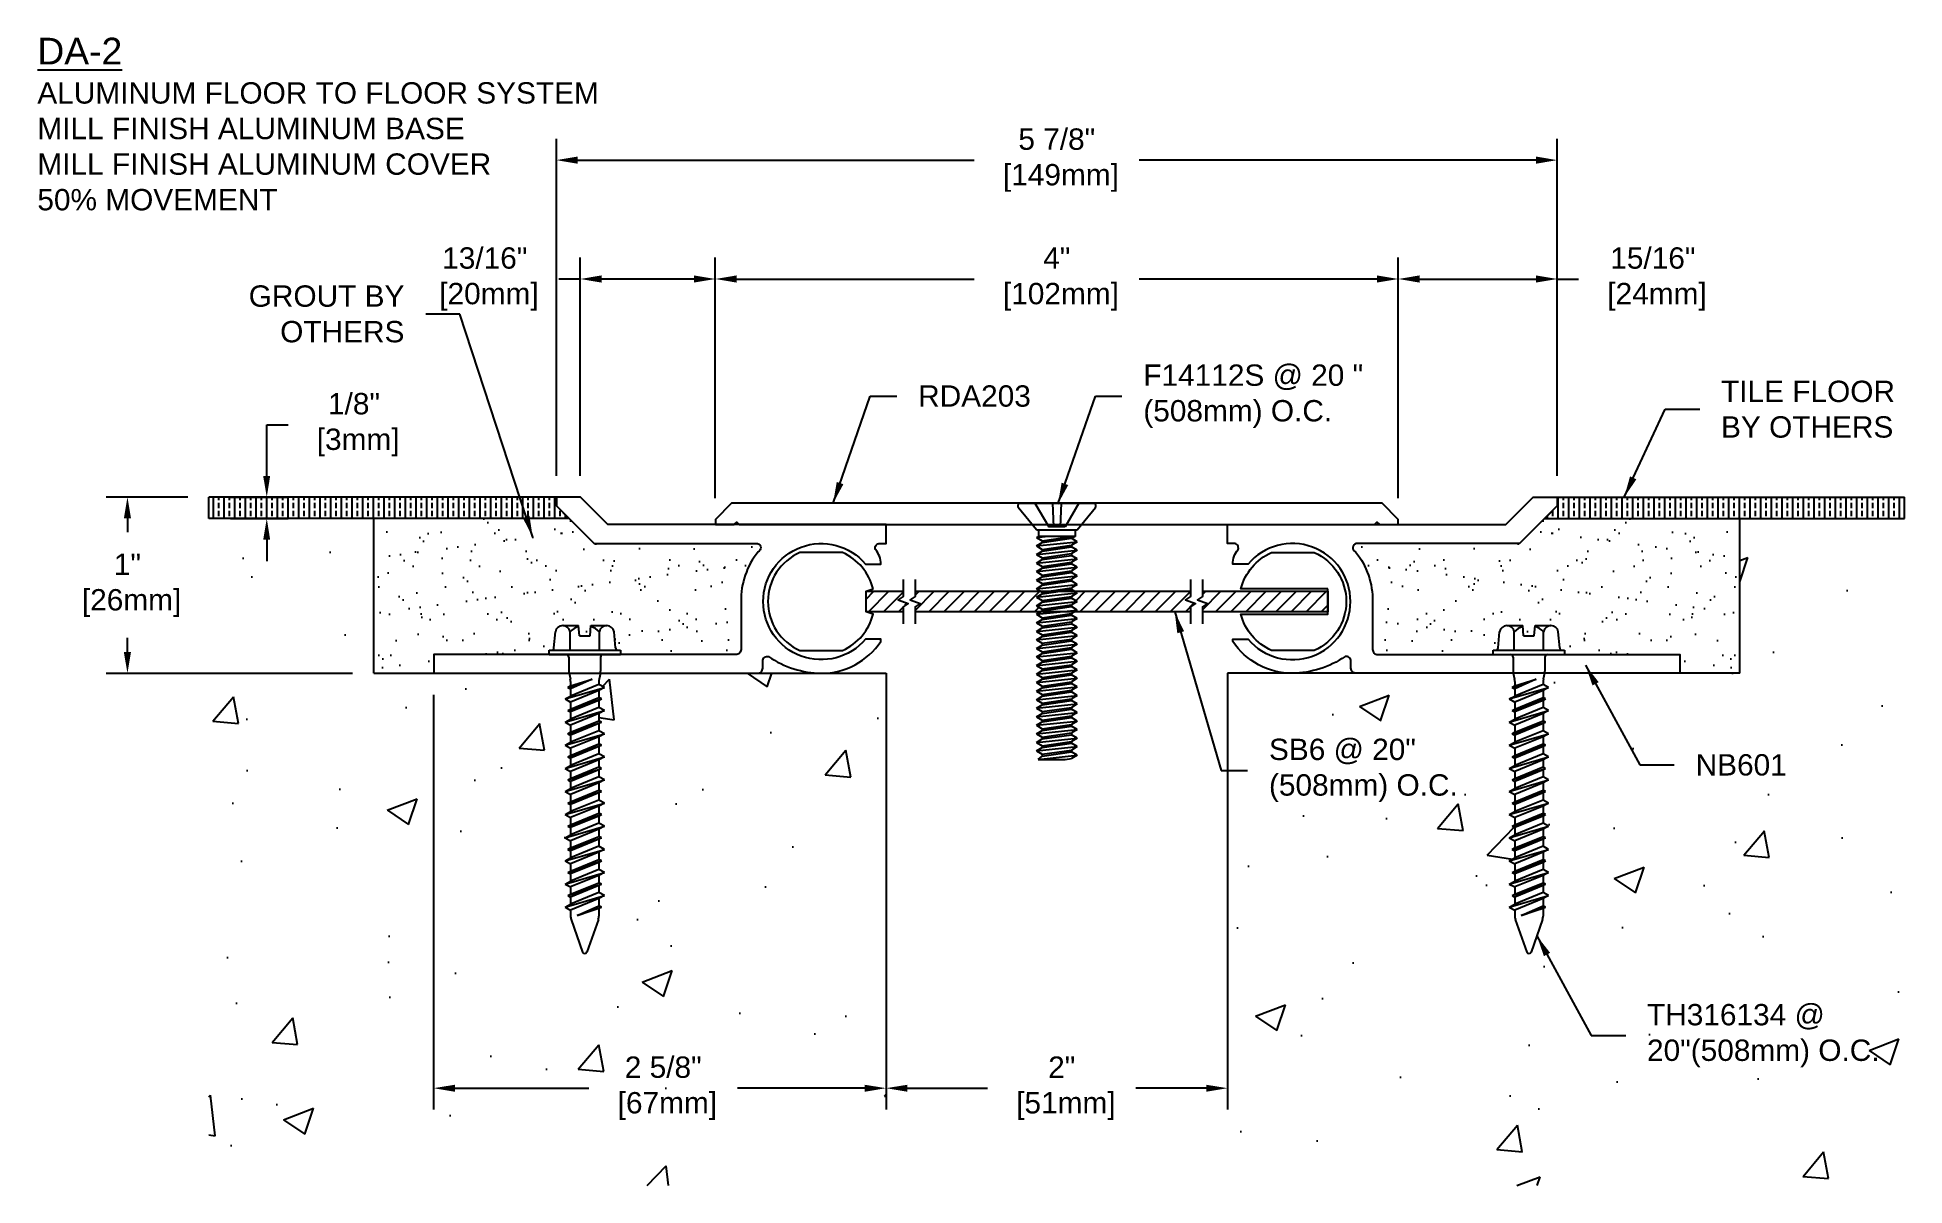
# Model space of a CAD drawing. Header units: inches. Extents: x 1.7 to 12.6, y 12.8 to 19.5.
import ezdxf

# ---------------------------------------------------------------- set-up
doc = ezdxf.new("R2010")
doc.units = ezdxf.units.IN
doc.header["$MEASUREMENT"] = 0
for name, color, linetype in [('ANCHORS', 4, 'Continuous'), ('CONDITIONS', 1, 'Continuous'), ('DIMENSIONS', 3, 'Continuous'), ('METALS', 7, 'Continuous'), ('TEXT', 2, 'Continuous')]:
    doc.layers.add(name, color=color, linetype=linetype)
doc.styles.add('ARIAL', font='arial.ttf')
doc.dimstyles.new('Arial', dxfattribs={"dimtxt": 0.125, "dimasz": 0.125, "dimexe": 0.125, "dimexo": 0.125, "dimgap": 0.125, "dimtad": 0, "dimtih": 1, "dimtoh": 1, "dimdec": 4, "dimzin": 3, "dimdsep": 46, "dimlunit": 4, "dimtxsty": 'ARIAL', "dimcen": 0.125, "dimadec": 0, "dimazin": 0, "dimtfac": 1, "dimtdec": 4, "dimtofl": 0, "dimtmove": 0, "dimatfit": 3, "dimfxl": 0, "dimfrac": 2, "dimtolj": 1, "dimtzin": 0, "dimarcsym": 0})

# ---------------------------------------------------------------- blocks, each defined once
blk = doc.blocks.new('*D10')
at = {"layer": 'Defpoints', "color": 0}
for p in [(9.627, 18.107), (5.627, 16.699), (9.627, 16.699)]:
    blk.add_point(p, dxfattribs=at)
at = {"layer": 'DIMENSIONS', "color": 0, "lineweight": -2}
for p, q in [((5.627, 16.824), (5.627, 18.232)), ((9.627, 16.824), (9.627, 18.232)), ((5.752, 18.107), (7.144, 18.107)), ((9.502, 18.107), (8.11, 18.107))]:
    blk.add_line(p, q, dxfattribs=at)
at = {"layer": 'DIMENSIONS', "color": 0}
for points in [[(5.752, 18.128), (5.752, 18.086), (5.627, 18.107)], [(9.502, 18.128), (9.502, 18.086), (9.627, 18.107)]]:
    blk.add_solid(points, dxfattribs=at)
at = {"layer": 'DIMENSIONS', "color": 0, "insert": (7.627, 18.107), "char_height": 0.125, "attachment_point": 5, "style": 'ARIAL'}
blk.add_mtext('\\A1;4"\\P [102mm]', dxfattribs=at)
blk = doc.blocks.new('F14112S')
for p, q in [((-0.214, 0), (0.214, 0)), ((-0.128, 0), (-0.047, -0.137)), ((-0.025, 0), (-0.02, -0.137)), ((0.025, 0), (0.02, -0.137)), ((0.128, 0), (0.048, -0.137)), ((-0.119, -0.155), (-0.226, -0.024)), ((0.119, -0.155), (0.226, -0.024)), ((-0.119, -0.155), (0.119, -0.155)), ((-0.119, -0.2), (-0.108, -0.195)), ((-0.119, -0.2), (-0.068, -0.195)), ((-0.119, -0.2), (-0.085, -0.22)), ((-0.108, -0.155), (-0.108, -0.195)), ((0.108, -0.195), (-0.108, -0.195)), ((-0.085, -0.22), (0.085, -0.195)), ((-0.085, -0.23), (0.085, -0.205)), ((0.048, -0.137), (-0.047, -0.137)), ((0.108, -0.195), (0.085, -0.205)), ((0.119, -0.225), (0.085, -0.205)), ((0.108, -0.155), (0.108, -0.195)), ((-0.119, -0.25), (0.119, -0.225)), ((-0.119, -0.25), (-0.085, -0.23)), ((-0.119, -0.25), (-0.085, -0.27)), ((-0.119, -0.3), (0.119, -0.275)), ((-0.119, -0.3), (-0.085, -0.28)), ((-0.119, -0.3), (-0.085, -0.32)), ((-0.119, -0.35), (0.119, -0.325)), ((-0.085, -0.22), (-0.085, -0.23)), ((-0.085, -0.27), (0.085, -0.245)), ((-0.085, -0.28), (0.085, -0.255)), ((-0.085, -0.27), (-0.085, -0.28)), ((-0.085, -0.32), (0.085, -0.295)), ((-0.085, -0.33), (0.085, -0.305)), ((-0.085, -0.32), (-0.085, -0.33)), ((0.119, -0.225), (0.085, -0.245)), ((0.085, -0.245), (0.085, -0.255)), ((0.119, -0.275), (0.085, -0.255)), ((0.119, -0.275), (0.085, -0.295)), ((0.085, -0.295), (0.085, -0.305)), ((0.119, -0.325), (0.085, -0.305)), ((0.119, -0.325), (0.085, -0.345)), ((-0.119, -0.35), (-0.085, -0.33)), ((-0.119, -0.35), (-0.085, -0.37)), ((-0.119, -0.4), (0.119, -0.375)), ((-0.119, -0.4), (-0.085, -0.38)), ((-0.119, -0.4), (-0.085, -0.42)), ((-0.119, -0.45), (0.119, -0.425)), ((-0.119, -0.45), (-0.085, -0.43)), ((-0.085, -0.37), (0.085, -0.345)), ((-0.085, -0.38), (0.085, -0.355)), ((-0.085, -0.37), (-0.085, -0.38)), ((-0.085, -0.42), (0.085, -0.395)), ((-0.085, -0.43), (0.085, -0.405)), ((-0.085, -0.42), (-0.085, -0.43)), ((0.085, -0.345), (0.085, -0.355)), ((0.119, -0.375), (0.085, -0.355)), ((0.119, -0.375), (0.085, -0.395)), ((0.085, -0.395), (0.085, -0.405)), ((0.119, -0.425), (0.085, -0.405)), ((0.119, -0.425), (0.085, -0.445)), ((-0.119, -0.45), (-0.085, -0.47)), ((-0.119, -0.5), (0.119, -0.475)), ((-0.119, -0.5), (-0.085, -0.48)), ((-0.119, -0.5), (-0.085, -0.52)), ((-0.119, -0.55), (0.119, -0.525)), ((-0.119, -0.55), (-0.085, -0.53)), ((-0.085, -0.47), (0.085, -0.445)), ((-0.085, -0.48), (0.085, -0.455)), ((-0.085, -0.47), (-0.085, -0.48)), ((-0.085, -0.52), (0.085, -0.495)), ((-0.085, -0.53), (0.085, -0.505)), ((-0.085, -0.52), (-0.085, -0.53)), ((-0.085, -0.57), (0.085, -0.545)), ((0.085, -0.445), (0.085, -0.455)), ((0.119, -0.475), (0.085, -0.455)), ((0.119, -0.475), (0.085, -0.495)), ((0.085, -0.495), (0.085, -0.505)), ((0.119, -0.525), (0.085, -0.505)), ((0.119, -0.525), (0.085, -0.545)), ((0.085, -0.545), (0.085, -0.555)), ((-0.119, -0.55), (-0.085, -0.57)), ((-0.119, -0.6), (0.119, -0.575)), ((-0.119, -0.6), (-0.085, -0.58)), ((-0.119, -0.6), (-0.085, -0.62)), ((-0.119, -0.65), (0.119, -0.625)), ((-0.119, -0.65), (-0.085, -0.63)), ((-0.119, -0.65), (-0.085, -0.67)), ((-0.085, -0.58), (0.085, -0.555)), ((-0.085, -0.57), (-0.085, -0.58)), ((-0.085, -0.62), (0.085, -0.595)), ((-0.085, -0.63), (0.085, -0.605)), ((-0.085, -0.62), (-0.085, -0.63)), ((-0.085, -0.67), (0.085, -0.645)), ((-0.085, -0.68), (0.085, -0.655)), ((0.119, -0.575), (0.085, -0.555)), ((0.119, -0.575), (0.085, -0.595)), ((0.085, -0.595), (0.085, -0.605)), ((0.119, -0.625), (0.085, -0.605)), ((0.119, -0.625), (0.085, -0.645)), ((0.085, -0.645), (0.085, -0.655)), ((0.119, -0.675), (0.085, -0.655)), ((-0.119, -0.7), (0.119, -0.675)), ((-0.119, -0.7), (-0.085, -0.68)), ((-0.119, -0.7), (-0.085, -0.72)), ((-0.119, -0.75), (0.119, -0.725)), ((-0.119, -0.75), (-0.085, -0.73)), ((-0.119, -0.75), (-0.085, -0.77)), ((-0.085, -0.67), (-0.085, -0.68)), ((-0.085, -0.72), (0.085, -0.695)), ((-0.085, -0.73), (0.085, -0.705)), ((-0.085, -0.72), (-0.085, -0.73)), ((-0.085, -0.77), (0.085, -0.745)), ((-0.085, -0.78), (0.085, -0.755)), ((0.119, -0.675), (0.085, -0.695)), ((0.085, -0.695), (0.085, -0.705)), ((0.119, -0.725), (0.085, -0.705)), ((0.119, -0.725), (0.085, -0.745)), ((0.085, -0.745), (0.085, -0.755)), ((0.119, -0.775), (0.085, -0.755)), ((-0.119, -0.8), (0.119, -0.775)), ((-0.119, -0.8), (-0.085, -0.78)), ((-0.119, -0.8), (-0.085, -0.82)), ((-0.119, -0.85), (0.119, -0.825)), ((-0.119, -0.85), (-0.085, -0.83)), ((-0.119, -0.85), (-0.085, -0.87)), ((-0.085, -0.77), (-0.085, -0.78)), ((-0.085, -0.82), (0.085, -0.795)), ((-0.085, -0.83), (0.085, -0.805)), ((-0.085, -0.82), (-0.085, -0.83)), ((-0.085, -0.87), (0.085, -0.845)), ((-0.085, -0.88), (0.085, -0.855)), ((-0.085, -0.87), (-0.085, -0.88)), ((0.119, -0.775), (0.085, -0.795)), ((0.085, -0.795), (0.085, -0.805)), ((0.119, -0.825), (0.085, -0.805)), ((0.119, -0.825), (0.085, -0.845)), ((0.085, -0.845), (0.085, -0.855)), ((0.119, -0.875), (0.085, -0.855)), ((-0.119, -0.9), (0.119, -0.875)), ((-0.119, -0.9), (-0.085, -0.88)), ((-0.119, -0.9), (-0.085, -0.92)), ((-0.119, -0.95), (0.119, -0.925)), ((-0.119, -0.95), (-0.085, -0.93)), ((-0.119, -0.95), (-0.085, -0.97)), ((-0.119, -1), (0.119, -0.975)), ((-0.119, -1), (-0.085, -0.98)), ((-0.085, -0.92), (0.085, -0.895)), ((-0.085, -0.93), (0.085, -0.905)), ((-0.085, -0.92), (-0.085, -0.93)), ((-0.085, -0.97), (0.085, -0.945)), ((-0.085, -0.98), (0.085, -0.955)), ((-0.085, -0.97), (-0.085, -0.98)), ((0.119, -0.875), (0.085, -0.895)), ((0.085, -0.895), (0.085, -0.905)), ((0.119, -0.925), (0.085, -0.905)), ((0.119, -0.925), (0.085, -0.945)), ((0.085, -0.945), (0.085, -0.955)), ((0.119, -0.975), (0.085, -0.955)), ((0.119, -0.975), (0.085, -0.995)), ((-0.119, -1), (-0.085, -1.02)), ((-0.119, -1.05), (0.119, -1.025)), ((-0.119, -1.05), (-0.085, -1.03)), ((-0.119, -1.05), (-0.085, -1.07)), ((-0.119, -1.1), (0.119, -1.075)), ((-0.119, -1.1), (-0.085, -1.08)), ((-0.085, -1.02), (0.085, -0.995)), ((-0.085, -1.03), (0.085, -1.005)), ((-0.085, -1.02), (-0.085, -1.03)), ((-0.085, -1.07), (0.085, -1.045)), ((-0.085, -1.08), (0.085, -1.055)), ((-0.085, -1.07), (-0.085, -1.08)), ((0.085, -0.995), (0.085, -1.005)), ((0.119, -1.025), (0.085, -1.005)), ((0.119, -1.025), (0.085, -1.045)), ((0.085, -1.045), (0.085, -1.055)), ((0.119, -1.075), (0.085, -1.055)), ((0.119, -1.075), (0.085, -1.095)), ((-0.119, -1.1), (-0.085, -1.12)), ((-0.119, -1.15), (0.119, -1.125)), ((-0.119, -1.15), (-0.085, -1.13)), ((-0.119, -1.15), (-0.085, -1.17)), ((-0.119, -1.2), (0.119, -1.175)), ((-0.119, -1.2), (-0.085, -1.18)), ((-0.119, -1.2), (-0.085, -1.22)), ((-0.085, -1.12), (0.085, -1.095)), ((-0.085, -1.13), (0.085, -1.105)), ((-0.085, -1.12), (-0.085, -1.13)), ((-0.085, -1.17), (0.085, -1.145)), ((-0.085, -1.18), (0.085, -1.155)), ((-0.085, -1.17), (-0.085, -1.18)), ((-0.085, -1.22), (0.085, -1.195)), ((0.085, -1.095), (0.085, -1.105)), ((0.119, -1.125), (0.085, -1.105)), ((0.119, -1.125), (0.085, -1.145)), ((0.085, -1.145), (0.085, -1.155)), ((0.119, -1.175), (0.085, -1.155)), ((0.119, -1.175), (0.085, -1.195)), ((0.085, -1.195), (0.085, -1.205)), ((-0.119, -1.25), (0.119, -1.225)), ((-0.119, -1.25), (-0.085, -1.23)), ((-0.119, -1.25), (-0.085, -1.27)), ((-0.119, -1.3), (0.119, -1.275)), ((-0.119, -1.3), (-0.085, -1.28)), ((-0.119, -1.3), (-0.085, -1.32)), ((-0.085, -1.23), (0.085, -1.205)), ((-0.085, -1.22), (-0.085, -1.23)), ((-0.085, -1.27), (0.085, -1.245)), ((-0.085, -1.28), (0.085, -1.255)), ((-0.085, -1.27), (-0.085, -1.28)), ((-0.085, -1.32), (0.085, -1.295)), ((-0.085, -1.33), (0.085, -1.305)), ((0.119, -1.225), (0.085, -1.205)), ((0.119, -1.225), (0.085, -1.245)), ((0.085, -1.245), (0.085, -1.255)), ((0.119, -1.275), (0.085, -1.255)), ((0.119, -1.275), (0.085, -1.295)), ((0.085, -1.295), (0.085, -1.305)), ((0.119, -1.325), (0.085, -1.305)), ((-0.119, -1.35), (0.119, -1.325)), ((-0.119, -1.35), (-0.085, -1.33)), ((-0.119, -1.35), (-0.085, -1.37)), ((-0.119, -1.4), (0.119, -1.375)), ((-0.119, -1.4), (-0.085, -1.38)), ((-0.119, -1.4), (-0.085, -1.42)), ((-0.085, -1.32), (-0.085, -1.33)), ((-0.085, -1.37), (0.085, -1.345)), ((-0.085, -1.38), (0.085, -1.355)), ((-0.085, -1.37), (-0.085, -1.38)), ((-0.085, -1.42), (0.085, -1.395)), ((-0.085, -1.43), (0.085, -1.405)), ((-0.085, -1.42), (-0.085, -1.43)), ((0.119, -1.325), (0.085, -1.345)), ((0.085, -1.345), (0.085, -1.355)), ((0.119, -1.375), (0.085, -1.355)), ((0.119, -1.375), (0.085, -1.395)), ((0.085, -1.395), (0.085, -1.405)), ((0.119, -1.425), (0.085, -1.405)), ((-0.119, -1.45), (0.119, -1.425)), ((-0.119, -1.45), (-0.085, -1.43)), ((-0.119, -1.45), (-0.085, -1.47)), ((-0.11, -1.5), (0.119, -1.475)), ((-0.11, -1.5), (-0.085, -1.48)), ((-0.11, -1.5), (0.048, -1.5)), ((-0.085, -1.47), (0.085, -1.445)), ((-0.085, -1.48), (0.085, -1.455)), ((-0.085, -1.47), (-0.085, -1.48)), ((0.048, -1.5), (0.085, -1.495)), ((0.119, -1.425), (0.085, -1.445)), ((0.085, -1.445), (0.085, -1.455)), ((0.119, -1.475), (0.085, -1.455)), ((0.119, -1.475), (0.085, -1.495))]:
    blk.add_line(p, q)
for centre, start, end in [((-0.214, -0.015), 90, 219.032), ((0.214, -0.015), 320.968, 90)]:
    blk.add_arc(centre, 0.015, start, end)
blk = doc.blocks.new('TH14134')
for p, q in [((-0.18, 0.039), (-0.172, 0.133)), ((-0.129, 0.17), (-0.036, 0.17)), ((-0.086, 0.025), (-0.086, 0.133)), ((-0.031, 0.11), (-0.036, 0.17)), ((-0.031, 0.11), (0.031, 0.11)), ((0.031, 0.11), (0.036, 0.17)), ((0.036, 0.17), (0.129, 0.17)), ((0.086, 0.025), (0.086, 0.133)), ((0.18, 0.039), (0.172, 0.133)), ((-0.209, 0), (-0.209, 0.025)), ((-0.209, 0.025), (0.209, 0.025)), ((-0.209, 0), (0.209, 0)), ((0.209, 0.025), (0.209, 0)), ((-0.093, -0.015), (-0.093, -0.097)), ((0.093, -0.015), (0.093, -0.097)), ((-0.115, -0.26), (0.115, -0.193)), ((-0.098, -0.193), (0.043, -0.144)), ((-0.098, -0.193), (-0.083, -0.184)), ((-0.098, -0.193), (-0.083, -0.201)), ((-0.092, -0.11), (-0.084, -0.145)), ((-0.083, -0.184), (0.043, -0.144)), ((0.043, -0.144), (-0.083, -0.201)), ((-0.083, -0.158), (-0.083, -0.184)), ((0.083, -0.175), (-0.083, -0.243)), ((-0.083, -0.201), (-0.083, -0.243)), ((0.083, -0.21), (-0.083, -0.278)), ((0.083, -0.158), (0.083, -0.175)), ((0.115, -0.193), (0.083, -0.175)), ((0.115, -0.193), (0.083, -0.21)), ((0.083, -0.21), (0.083, -0.252)), ((0.092, -0.11), (0.084, -0.145)), ((-0.115, -0.26), (-0.083, -0.243)), ((-0.115, -0.26), (-0.083, -0.278)), ((-0.098, -0.328), (0.098, -0.26)), ((-0.098, -0.328), (-0.083, -0.32)), ((-0.083, -0.32), (0.083, -0.252)), ((0.083, -0.269), (-0.083, -0.336)), ((-0.083, -0.278), (-0.083, -0.32)), ((0.083, -0.311), (-0.083, -0.379)), ((0.098, -0.26), (0.083, -0.252)), ((0.098, -0.26), (0.083, -0.269)), ((0.083, -0.269), (0.083, -0.311)), ((0.115, -0.328), (0.083, -0.311)), ((-0.115, -0.396), (0.115, -0.328)), ((-0.115, -0.396), (-0.083, -0.379)), ((-0.115, -0.396), (-0.083, -0.413)), ((-0.098, -0.328), (-0.083, -0.336)), ((-0.098, -0.464), (0.098, -0.396)), ((-0.083, -0.336), (-0.083, -0.379)), ((0.083, -0.345), (-0.083, -0.413)), ((-0.083, -0.455), (0.083, -0.388)), ((0.083, -0.404), (-0.083, -0.472)), ((-0.083, -0.413), (-0.083, -0.455)), ((0.115, -0.328), (0.083, -0.345)), ((0.083, -0.345), (0.083, -0.388)), ((0.098, -0.396), (0.083, -0.388)), ((0.098, -0.396), (0.083, -0.404)), ((0.083, -0.404), (0.083, -0.446)), ((-0.115, -0.531), (0.115, -0.464)), ((-0.115, -0.531), (-0.083, -0.514)), ((-0.115, -0.531), (-0.083, -0.548)), ((-0.098, -0.464), (-0.083, -0.455)), ((-0.098, -0.464), (-0.083, -0.472)), ((-0.098, -0.599), (0.098, -0.531)), ((0.083, -0.446), (-0.083, -0.514)), ((-0.083, -0.472), (-0.083, -0.514)), ((0.083, -0.481), (-0.083, -0.548)), ((-0.083, -0.591), (0.083, -0.523)), ((0.083, -0.539), (-0.083, -0.607)), ((0.115, -0.464), (0.083, -0.446)), ((0.115, -0.464), (0.083, -0.481)), ((0.083, -0.481), (0.083, -0.523)), ((0.098, -0.531), (0.083, -0.523)), ((0.098, -0.531), (0.083, -0.539)), ((0.083, -0.539), (0.083, -0.582)), ((-0.115, -0.667), (0.115, -0.599)), ((-0.115, -0.667), (-0.083, -0.649)), ((-0.098, -0.599), (-0.083, -0.591)), ((-0.098, -0.599), (-0.083, -0.607)), ((-0.083, -0.548), (-0.083, -0.591)), ((0.083, -0.582), (-0.083, -0.649)), ((-0.083, -0.607), (-0.083, -0.649)), ((0.083, -0.616), (-0.083, -0.684)), ((0.115, -0.599), (0.083, -0.582)), ((0.115, -0.599), (0.083, -0.616)), ((0.083, -0.616), (0.083, -0.658)), ((-0.115, -0.667), (-0.083, -0.684)), ((-0.115, -0.802), (0.115, -0.734)), ((-0.098, -0.734), (0.098, -0.667)), ((-0.098, -0.734), (-0.083, -0.726)), ((-0.098, -0.734), (-0.083, -0.743)), ((-0.083, -0.726), (0.083, -0.658)), ((0.083, -0.675), (-0.083, -0.743)), ((-0.083, -0.684), (-0.083, -0.726)), ((0.083, -0.717), (-0.083, -0.785)), ((-0.083, -0.743), (-0.083, -0.785)), ((0.083, -0.752), (-0.083, -0.819)), ((0.098, -0.667), (0.083, -0.658)), ((0.098, -0.667), (0.083, -0.675)), ((0.083, -0.675), (0.083, -0.717)), ((0.115, -0.734), (0.083, -0.717)), ((0.115, -0.734), (0.083, -0.752)), ((0.083, -0.752), (0.083, -0.794)), ((-0.115, -0.802), (-0.083, -0.785)), ((-0.115, -0.802), (-0.083, -0.819)), ((-0.115, -0.937), (0.115, -0.87)), ((-0.098, -0.87), (0.098, -0.802)), ((-0.098, -0.87), (-0.083, -0.862)), ((-0.098, -0.87), (-0.083, -0.878)), ((-0.083, -0.862), (0.083, -0.794)), ((0.083, -0.81), (-0.083, -0.878)), ((-0.083, -0.819), (-0.083, -0.862)), ((0.083, -0.853), (-0.083, -0.92)), ((0.098, -0.802), (0.083, -0.794)), ((0.098, -0.802), (0.083, -0.81)), ((0.083, -0.81), (0.083, -0.853)), ((0.115, -0.87), (0.083, -0.853)), ((0.115, -0.87), (0.083, -0.887)), ((-0.115, -0.937), (-0.083, -0.92)), ((-0.115, -0.937), (-0.083, -0.955)), ((-0.098, -1.005), (0.098, -0.937)), ((-0.083, -0.878), (-0.083, -0.92)), ((0.083, -0.887), (-0.083, -0.955)), ((-0.083, -0.997), (0.083, -0.929)), ((0.083, -0.946), (-0.083, -1.013)), ((-0.083, -0.955), (-0.083, -0.997)), ((0.083, -0.887), (0.083, -0.929)), ((0.098, -0.937), (0.083, -0.929)), ((0.098, -0.937), (0.083, -0.946)), ((0.083, -0.946), (0.083, -0.988)), ((-0.115, -1.073), (0.115, -1.005)), ((-0.115, -1.073), (-0.083, -1.056)), ((-0.115, -1.073), (-0.083, -1.09)), ((-0.098, -1.005), (-0.083, -0.997)), ((-0.098, -1.005), (-0.083, -1.013)), ((-0.098, -1.141), (0.098, -1.073)), ((0.083, -0.988), (-0.083, -1.056)), ((-0.083, -1.013), (-0.083, -1.056)), ((0.083, -1.022), (-0.083, -1.09)), ((-0.083, -1.132), (0.083, -1.065)), ((0.083, -1.081), (-0.083, -1.149)), ((-0.083, -1.09), (-0.083, -1.132)), ((0.115, -1.005), (0.083, -0.988)), ((0.115, -1.005), (0.083, -1.022)), ((0.083, -1.022), (0.083, -1.065)), ((0.098, -1.073), (0.083, -1.065)), ((0.098, -1.073), (0.083, -1.081)), ((0.083, -1.081), (0.083, -1.123)), ((-0.115, -1.208), (0.115, -1.141)), ((-0.115, -1.208), (-0.083, -1.191)), ((-0.098, -1.141), (-0.083, -1.132)), ((-0.098, -1.141), (-0.083, -1.149)), ((0.083, -1.123), (-0.083, -1.191)), ((-0.083, -1.149), (-0.083, -1.191)), ((0.083, -1.158), (-0.083, -1.226)), ((-0.083, -1.268), (0.083, -1.2)), ((0.115, -1.141), (0.083, -1.123)), ((0.115, -1.141), (0.083, -1.158)), ((0.083, -1.158), (0.083, -1.2)), ((0.098, -1.208), (0.083, -1.2)), ((-0.115, -1.208), (-0.083, -1.226)), ((-0.115, -1.344), (0.115, -1.276)), ((-0.098, -1.276), (0.098, -1.208)), ((-0.098, -1.276), (-0.083, -1.268)), ((-0.098, -1.276), (-0.083, -1.284)), ((0.083, -1.217), (-0.083, -1.284)), ((-0.083, -1.226), (-0.083, -1.268)), ((0.083, -1.259), (-0.083, -1.327)), ((-0.083, -1.284), (-0.083, -1.327)), ((0.083, -1.293), (-0.083, -1.361)), ((0.098, -1.208), (0.083, -1.217)), ((0.083, -1.217), (0.083, -1.259)), ((0.115, -1.276), (0.083, -1.259)), ((0.115, -1.276), (0.083, -1.293)), ((0.083, -1.293), (0.083, -1.336)), ((-0.115, -1.344), (-0.083, -1.327)), ((-0.115, -1.344), (-0.083, -1.361)), ((-0.115, -1.479), (0.115, -1.411)), ((-0.098, -1.411), (0.098, -1.344)), ((-0.098, -1.411), (-0.083, -1.403)), ((-0.098, -1.411), (-0.083, -1.42)), ((-0.083, -1.403), (0.083, -1.336)), ((0.083, -1.352), (-0.083, -1.42)), ((-0.083, -1.361), (-0.083, -1.403)), ((0.083, -1.394), (-0.083, -1.462)), ((-0.083, -1.42), (-0.083, -1.462)), ((0.098, -1.344), (0.083, -1.336)), ((0.098, -1.344), (0.083, -1.352)), ((0.083, -1.352), (0.083, -1.394)), ((0.115, -1.411), (0.083, -1.394)), ((0.115, -1.411), (0.083, -1.429)), ((-0.115, -1.479), (-0.083, -1.462)), ((-0.115, -1.479), (-0.083, -1.496)), ((0.083, -1.429), (-0.083, -1.496)), ((-0.083, -1.496), (-0.083, -1.531)), ((-0.045, -1.528), (0.083, -1.471)), ((-0.045, -1.528), (0.098, -1.479)), ((0.083, -1.487), (-0.045, -1.528)), ((0.083, -1.429), (0.083, -1.471)), ((0.098, -1.479), (0.083, -1.471)), ((0.098, -1.479), (0.083, -1.487)), ((0.083, -1.487), (0.083, -1.531)), ((-0.08, -1.551), (-0.013, -1.742)), ((0.08, -1.551), (0.013, -1.742))]:
    blk.add_line(p, q)
for centre, radius, start, end in [((-0.129, 0.126), 0.0436, 9.285, 170.715), ((0, 0.051), 0.119, 107.4215, 136.0407), ((0, 0.051), 0.119, 43.9593, 72.5785), ((0.129, 0.126), 0.0436, 9.285, 170.715), ((-0.195, 0.04), 0.015, 270, 355), ((0.195, 0.04), 0.015, 185, 270), ((-0.108, -0.015), 0.0147, 0, 90), ((-0.031, -0.097), 0.062, 180, 191.9357), ((0.031, -0.097), 0.062, 348.0643, 0), ((0.108, -0.015), 0.0147, 90, 180), ((-0.145, -0.158), 0.062, 0, 11.9357), ((0.145, -0.158), 0.062, 168.0643, 180), ((-0.021, -1.531), 0.062, 180, 199.3058), ((0.021, -1.531), 0.062, 340.6942, 0), ((0, -1.736), 0.0141, 204.1001, 335.8999)]:
    blk.add_arc(centre, radius, start, end)
blk = doc.blocks.new('*D11')
at = {"layer": 'Defpoints', "color": 0}
for p in [(6.627, 13.686), (8.627, 13.691), (8.627, 13.369)]:
    blk.add_point(p, dxfattribs=at)
at = {"layer": 'DIMENSIONS', "color": 0, "lineweight": -2}
for p, q in [((6.627, 13.561), (6.627, 13.244)), ((8.627, 13.566), (8.627, 13.244)), ((6.752, 13.369), (7.221, 13.369)), ((8.502, 13.369), (8.09, 13.369))]:
    blk.add_line(p, q, dxfattribs=at)
at = {"layer": 'DIMENSIONS', "color": 0}
for points in [[(6.752, 13.389), (6.752, 13.348), (6.627, 13.369)], [(8.502, 13.389), (8.502, 13.348), (8.627, 13.369)]]:
    blk.add_solid(points, dxfattribs=at)
at = {"layer": 'DIMENSIONS', "color": 0, "insert": (7.656, 13.369), "char_height": 0.125, "attachment_point": 5, "style": 'ARIAL'}
blk.add_mtext('\\A1;2"\\P [51mm]', dxfattribs=at)
blk = doc.blocks.new('*D12')
at = {"layer": 'Defpoints', "color": 0}
for p in [(10.558, 18.803), (4.696, 16.83), (10.558, 16.83)]:
    blk.add_point(p, dxfattribs=at)
at = {"layer": 'DIMENSIONS', "color": 0, "lineweight": -2}
for p, q in [((4.696, 16.955), (4.696, 18.928)), ((10.558, 16.955), (10.558, 18.928)), ((4.821, 18.803), (7.144, 18.803)), ((10.433, 18.803), (8.11, 18.803))]:
    blk.add_line(p, q, dxfattribs=at)
at = {"layer": 'DIMENSIONS', "color": 0}
for points in [[(4.821, 18.824), (4.821, 18.782), (4.696, 18.803)], [(10.433, 18.824), (10.433, 18.782), (10.558, 18.803)]]:
    blk.add_solid(points, dxfattribs=at)
at = {"layer": 'DIMENSIONS', "color": 0, "insert": (7.627, 18.803), "char_height": 0.125, "attachment_point": 5, "style": 'ARIAL'}
blk.add_mtext('\\A1;5 7/8"\\P [149mm]', dxfattribs=at)
blk = doc.blocks.new('*D13')
at = {"layer": 'Defpoints', "color": 0}
for p in [(4.836, 18.107), (4.836, 16.83), (5.627, 16.699)]:
    blk.add_point(p, dxfattribs=at)
at = {"layer": 'DIMENSIONS', "color": 0, "lineweight": -2}
for p, q in [((4.836, 16.955), (4.836, 18.232)), ((5.627, 16.824), (5.627, 18.232)), ((4.836, 18.107), (4.711, 18.107)), ((5.502, 18.107), (4.961, 18.107))]:
    blk.add_line(p, q, dxfattribs=at)
at = {"layer": 'DIMENSIONS', "color": 0}
for points in [[(4.961, 18.128), (4.961, 18.086), (4.836, 18.107)], [(5.502, 18.128), (5.502, 18.086), (5.627, 18.107)]]:
    blk.add_solid(points, dxfattribs=at)
at = {"layer": 'DIMENSIONS', "color": 0, "insert": (4.277, 18.107), "char_height": 0.125, "attachment_point": 5, "style": 'ARIAL'}
blk.add_mtext('\\A1;13/16"\\P [20mm]', dxfattribs=at)
blk = doc.blocks.new('*D14')
at = {"layer": 'Defpoints', "color": 0}
for p in [(9.627, 18.107), (10.558, 16.829), (9.627, 16.699)]:
    blk.add_point(p, dxfattribs=at)
at = {"layer": 'DIMENSIONS', "color": 0, "lineweight": -2}
for p, q in [((9.627, 16.824), (9.627, 18.232)), ((10.558, 16.954), (10.558, 18.232)), ((9.752, 18.107), (10.433, 18.107)), ((10.558, 18.107), (10.683, 18.107))]:
    blk.add_line(p, q, dxfattribs=at)
at = {"layer": 'DIMENSIONS', "color": 0}
for points in [[(9.752, 18.128), (9.752, 18.086), (9.627, 18.107)], [(10.433, 18.128), (10.433, 18.086), (10.558, 18.107)]]:
    blk.add_solid(points, dxfattribs=at)
at = {"layer": 'DIMENSIONS', "color": 0, "insert": (11.118, 18.107), "char_height": 0.125, "attachment_point": 5, "style": 'ARIAL'}
blk.add_mtext('\\A1;15/16"\\P [24mm]', dxfattribs=at)
blk = doc.blocks.new('*D15')
at = {"layer": 'Defpoints', "color": 0}
for p in [(2.662, 16.829), (2.662, 16.705), (3, 16.705)]:
    blk.add_point(p, dxfattribs=at)
at = {"layer": 'DIMENSIONS', "color": 0, "lineweight": -2}
for p, q in [((3, 16.954), (3, 17.254)), ((3, 17.254), (3.125, 17.254)), ((2.787, 16.829), (3.125, 16.829)), ((2.787, 16.705), (3.125, 16.705)), ((3, 16.58), (3, 16.455))]:
    blk.add_line(p, q, dxfattribs=at)
at = {"layer": 'DIMENSIONS', "color": 0}
for points in [[(2.979, 16.954), (3.02, 16.954), (3, 16.829)], [(2.979, 16.58), (3.02, 16.58), (3, 16.705)]]:
    blk.add_solid(points, dxfattribs=at)
at = {"layer": 'DIMENSIONS', "color": 0, "insert": (3.511, 17.254), "char_height": 0.125, "attachment_point": 5, "style": 'ARIAL'}
blk.add_mtext('\\A1;1/8"\\P [3mm]', dxfattribs=at)
blk = doc.blocks.new('*D16')
at = {"layer": 'Defpoints', "color": 0}
for p in [(3.977, 15.798), (6.627, 13.686), (6.627, 13.369)]:
    blk.add_point(p, dxfattribs=at)
at = {"layer": 'DIMENSIONS', "color": 0, "lineweight": -2}
for p, q in [((3.977, 15.673), (3.977, 13.244)), ((6.627, 13.561), (6.627, 13.244)), ((4.102, 13.369), (4.887, 13.369)), ((6.502, 13.369), (5.757, 13.369))]:
    blk.add_line(p, q, dxfattribs=at)
at = {"layer": 'DIMENSIONS', "color": 0}
for points in [[(4.102, 13.389), (4.102, 13.348), (3.977, 13.369)], [(6.502, 13.389), (6.502, 13.348), (6.627, 13.369)]]:
    blk.add_solid(points, dxfattribs=at)
at = {"layer": 'DIMENSIONS', "color": 0, "insert": (5.322, 13.369), "char_height": 0.125, "attachment_point": 5, "style": 'ARIAL'}
blk.add_mtext('\\A1;2 5/8"\\P [67mm]', dxfattribs=at)
blk = doc.blocks.new('SB6')
h = blk.add_hatch()
h.set_pattern_fill('ANSI31', color=256, scale=0.5, style=0)
h.paths.add_polyline_path([(8.343, 6.09), (8.343, 6.06), (8.314, 6.041), (8.372, 6.019), (8.343, 6), (8.343, 5.97), (9.077, 5.97), (9.077, 6.09)])
h.paths.add_polyline_path([(8.273, 5.97), (8.273, 6), (8.302, 6.019), (8.244, 6.041), (8.273, 6.06), (8.273, 6.09), (7.592, 6.09), (7.609, 6.08), (7.575, 6.061), (7.575, 6.05), (7.609, 6.03), (7.575, 6.011), (7.575, 6), (7.609, 5.98), (7.591, 5.97)])
h.paths.add_polyline_path([(6.66, 6.09), (6.66, 6.06), (6.631, 6.041), (6.689, 6.019), (6.66, 6), (6.66, 5.97), (7.396, 5.97), (7.405, 5.975), (7.405, 5.986), (7.371, 6.005), (7.405, 6.025), (7.405, 6.036), (7.371, 6.055), (7.405, 6.075), (7.405, 6.086), (7.397, 6.09)])
h.paths.add_polyline_path([(6.59, 5.97), (6.59, 6), (6.619, 6.019), (6.561, 6.041), (6.59, 6.06), (6.59, 6.09), (6.372, 6.09), (6.372, 5.97)])
for points in [[(6.413, 6.104, 0.233897), (6.235, 6.317), (5.985, 6.317, 0.654654), (5.985, 5.744), (6.235, 5.744, 0.233897), (6.413, 5.956), (6.372, 5.97), (6.372, 6.09)], [(9.077, 6.104), (8.568, 6.104, -0.233897), (8.747, 6.317), (8.997, 6.317, -0.654654), (8.997, 5.744), (8.747, 5.744, -0.233897), (8.568, 5.956), (9.077, 5.956)]]:
    blk.add_lwpolyline(points, format="xyb", close=True)
for points in [[(6.59, 6.16), (6.59, 6.06), (6.561, 6.041), (6.619, 6.019), (6.59, 6), (6.59, 5.9)], [(6.66, 6.16), (6.66, 6.06), (6.631, 6.041), (6.689, 6.019), (6.66, 6), (6.66, 5.9)], [(8.273, 6.16), (8.273, 6.06), (8.244, 6.041), (8.302, 6.019), (8.273, 6), (8.273, 5.9)], [(8.343, 6.16), (8.343, 6.06), (8.314, 6.041), (8.372, 6.019), (8.343, 6), (8.343, 5.9)], [(6.372, 6.09), (6.59, 6.09)], [(6.66, 6.09), (8.273, 6.09)], [(8.343, 6.09), (9.077, 6.09), (9.077, 5.97), (8.343, 5.97)], [(6.59, 5.97), (6.372, 5.97)], [(8.273, 5.97), (6.66, 5.97)]]:
    blk.add_lwpolyline(points)
blk = doc.blocks.new('NB601')
blk.add_lwpolyline([(3.84, 5.61), (5.737, 5.61, 0.414214), (5.767, 5.64), (5.767, 5.681, -0.525468), (5.801, 5.708, 0.145549), (6.11, 5.61, 0.25024), (6.459, 5.797), (6.459, 5.81), (6.369, 5.81, -2.723771), (6.369, 6.25), (6.459, 6.25, 0.162306), (6.428, 6.335, -0.552863), (6.454, 6.37), (6.49, 6.37), (6.49, 6.481), (4.86, 6.481), (4.699, 6.642), (4.559, 6.642), (4.559, 6.59), (4.779, 6.37), (5.736, 6.37, -0.732335), (5.74, 6.322, 0.174123), (5.64, 6.03), (5.64, 5.75, -0.414214), (5.61, 5.72), (3.84, 5.72), (3.84, 5.61)], format="xyb", close=True)
blk = doc.blocks.new('TILELEFT')
at = {"layer": 'CONDITIONS'}
h = blk.add_hatch(dxfattribs=at)
h.set_pattern_fill('ANSI33', color=256, scale=0.25, angle=45, style=0)
h.paths.add_polyline_path([(2.524, 6.642), (2.524, 6.517), (4.632, 6.517), (4.559, 6.59), (4.559, 6.642)])
for p, q in [((4.559, 6.642), (2.524, 6.642)), ((2.524, 6.517), (2.524, 6.642)), ((4.632, 6.517), (2.524, 6.517))]:
    blk.add_line(p, q, dxfattribs=at)
blk.add_lwpolyline([(4.559, 6.642), (4.559, 6.59), (4.632, 6.517)], dxfattribs=at)
blk = doc.blocks.new('*D17')
at = {"layer": 'Defpoints', "color": 0}
for p in [(2.662, 16.83), (2.184, 15.798), (3.627, 15.798)]:
    blk.add_point(p, dxfattribs=at)
at = {"layer": 'DIMENSIONS', "color": 0, "lineweight": -2}
for p, q in [((2.537, 16.83), (2.059, 16.83)), ((2.184, 16.705), (2.184, 16.624)), ((2.184, 15.923), (2.184, 16.005)), ((3.502, 15.798), (2.059, 15.798))]:
    blk.add_line(p, q, dxfattribs=at)
at = {"layer": 'DIMENSIONS', "color": 0}
for points in [[(2.163, 16.705), (2.205, 16.705), (2.184, 16.83)], [(2.163, 15.923), (2.205, 15.923), (2.184, 15.798)]]:
    blk.add_solid(points, dxfattribs=at)
at = {"layer": 'DIMENSIONS', "color": 0, "insert": (2.184, 16.314), "char_height": 0.125, "attachment_point": 5, "style": 'ARIAL'}
blk.add_mtext('\\A1;1"\\P [26mm]', dxfattribs=at)
blk = doc.blocks.new('RDA203')
blk.add_lwpolyline([(0.11, 0), (0.125, 0.015), (0.14, 0), (3.86, 0), (3.875, 0.015), (3.89, 0), (4, 0), (4, 0.03), (3.905, 0.125), (0.095, 0.125), (0, 0.03), (0, 0)], close=True)

msp = doc.modelspace()

# ---------------------------------------------------------------- hatches: boundary and pattern name
at = {"layer": 'CONDITIONS'}
h = msp.add_hatch(dxfattribs=at)
h.set_pattern_fill('AR-CONC', color=256, scale=0.25, style=0)
h.set_pattern_definition([(50, (0.1377, 10.1884), (1.79315, -0.15688), [0.1875, -2.0625]), (355, (0.1377, 10.1884), (-0.34688, 1.88048), [0.15, -1.65]), (100.451, (0.2871, 10.1753), (1.44627, 1.7236), [0.15935, -1.75286]), (46.184, (0.1377, 10.6884), (2.6681, -0.4138), [0.28125, -3.09375]), (96.636, (0.36, 10.654), (2.33666, 2.4353), [0.239, -2.6293]), (351.184, (0.1377, 10.6884), (2.33665, 2.4353), [0.225, -2.475]), (21, (0.3877, 10.5634), (1.49227, -1.00655), [0.1875, -2.0625]), (326, (0.3877, 10.5634), (0.6083, 1.81288), [0.15, -1.65]), (71.451, (0.512, 10.4795), (2.10056, 0.80633), [0.15935, -1.75286]), (37.5, (0.1377, 10.18836), (0.0304, 0.832235), [0, -1.63, 0, -1.675, 0, -1.65625]), (7.5, (0.1377, 10.1884), (0.65767, 0.98603), [0, -0.955, 0, -1.5925, 0, -0.63125]), (327.5, (-0.4198, 10.18836), (1.334556, -0.056387), [0, -0.625, 0, -1.95, 0, -2.5875]), (317.5, (-0.6698, 10.1884), (1.45797, 0.25026), [0, -0.8125, 0, -1.295, 0, -1.8375])])
h.paths.add_polyline_path([(4.97719, 14.76749), (4.94519, 14.75026), (4.94519, 14.708), (4.96045, 14.69979), (4.94519, 14.69157), (4.94519, 14.64931), (4.97719, 14.63208), (4.94519, 14.61484), (4.94519, 14.57259), (4.96045, 14.56437), (4.94519, 14.55615), (4.94519, 14.51389), (4.97719, 14.49666), (4.94519, 14.47943), (4.94519, 14.43717), (4.96045, 14.42895), (4.94519, 14.42074), (4.94519, 14.37724, -0.08443704), (4.94171, 14.35674), (4.87583, 14.16867, -0.77412328), (4.84856, 14.16867), (4.78268, 14.35674, -0.08443704), (4.77919, 14.37724), (4.77919, 14.41172), (4.74719, 14.42895), (4.77919, 14.44619), (4.77919, 14.48844), (4.76393, 14.49666), (4.77919, 14.50488), (4.77919, 14.54714), (4.74719, 14.56437), (4.77919, 14.5816), (4.77919, 14.62386), (4.76393, 14.63208), (4.77919, 14.6403), (4.77919, 14.68255), (4.74719, 14.69979), (4.77919, 14.71702), (4.77919, 14.75928), (4.76393, 14.76749), (4.77919, 14.77571), (4.77919, 14.81797), (4.74719, 14.8352), (4.77919, 14.85244), (4.77919, 14.89469), (4.76393, 14.90291), (4.77919, 14.91113), (4.77919, 14.95339), (4.74719, 14.97062), (4.77919, 14.98785), (4.77919, 15.03011), (4.76393, 15.03833), (4.77919, 15.04655), (4.77919, 15.0888), (4.74719, 15.10604), (4.77919, 15.12327), (4.77919, 15.16553), (4.76393, 15.17374), (4.77919, 15.18196), (4.77919, 15.22422), (4.74719, 15.24145), (4.77919, 15.25869), (4.77919, 15.30094), (4.76393, 15.30916), (4.77919, 15.31738), (4.77919, 15.35964), (4.74719, 15.37687), (4.77919, 15.3941), (4.77919, 15.43636), (4.76393, 15.44458), (4.77919, 15.4528), (4.77919, 15.49505), (4.74719, 15.51229), (4.77919, 15.52952), (4.77919, 15.57178), (4.76393, 15.57999), (4.77919, 15.58821), (4.77919, 15.63047), (4.74719, 15.6477), (4.77919, 15.66494), (4.77919, 15.70719), (4.76393, 15.71541), (4.77919, 15.72363), (4.77919, 15.75047, 0.05212645), (4.77785, 15.76329), (4.77046, 15.79828), (3.62719, 15.79828), (3.62719, 16.7048), (2.66171, 16.7048), (2.66171, 12.79828), (6.62719, 12.79828), (6.62719, 15.79828), (4.95393, 15.79828), (4.94653, 15.76329, 0.05212645), (4.94519, 15.75047), (4.94519, 15.73264), (4.97719, 15.71541), (4.94519, 15.69818), (4.94519, 15.65592), (4.96045, 15.6477), (4.94519, 15.63949), (4.94519, 15.59723), (4.97719, 15.57999), (4.94519, 15.56276), (4.94519, 15.5205), (4.96045, 15.51229), (4.94519, 15.50407), (4.94519, 15.46181), (4.97719, 15.44458), (4.94519, 15.42734), (4.94519, 15.38509), (4.96045, 15.37687), (4.94519, 15.36865), (4.94519, 15.32639), (4.97719, 15.30916), (4.94519, 15.29193), (4.94519, 15.24967), (4.96045, 15.24145), (4.94519, 15.23324), (4.94519, 15.19098), (4.97719, 15.17374), (4.94519, 15.15651), (4.94519, 15.11425), (4.96045, 15.10604), (4.94519, 15.09782), (4.94519, 15.05556), (4.97719, 15.03833), (4.94519, 15.02109), (4.94519, 14.97884), (4.96045, 14.97062), (4.94519, 14.9624), (4.94519, 14.92014), (4.97719, 14.90291), (4.94519, 14.88568), (4.94519, 14.84342), (4.96045, 14.8352), (4.94519, 14.82699), (4.94519, 14.78473)])
h = msp.add_hatch(dxfattribs=at)
h.set_pattern_fill('AR-SAND', color=256, scale=0.125, style=0)
h.set_pattern_definition([(37.5, (0.1377, 10.18815), (-0.007874, 0.240853), [0, -0.19, 0, -0.2125, 0, -0.203125]), (7.5, (0.1377, 10.18815), (0.221222, 0.352768), [0, -0.1025, 0, -0.17125, 0, -0.065625]), (327.5, (-0.01606, 10.18815), (0.3892677, 0.0007074), [0, -0.0625, 0, -0.225, 0, -0.29375]), (317.5, (-0.01606, 10.18815), (0.375766, 0.10971), [0, -0.03125, 0, -0.1475, 0, -0.16875])])
h.paths.add_polyline_path([(5.77719, 16.2179, -0.17412282), (5.87753, 16.51027, 0.73233549), (5.8738, 16.55825), (4.9166, 16.55823), (4.77001, 16.70459), (3.62719, 16.70459), (3.62719, 15.79806), (3.97719, 15.79806), (3.97719, 15.9078), (4.65319, 15.9078), (4.65319, 15.9329), (4.66696, 15.9329, 0.38887873), (4.6819, 15.9466), (4.68963, 16.03488, -0.41056306), (4.73319, 16.0779), (4.82594, 16.0779), (4.83119, 16.0179), (4.89319, 16.0179), (4.89844, 16.0779), (4.99119, 16.0779, -0.41056306), (5.03476, 16.03488), (5.04248, 15.9466, 0.38887873), (5.05743, 15.9329), (5.07119, 15.9329), (5.07119, 15.9078), (5.74719, 15.9078, 0.41421356), (5.77719, 15.9378)])
h = msp.add_hatch(dxfattribs=at)
h.set_pattern_fill('AR-CONC', color=256, scale=0.25, style=0)
h.set_pattern_definition([(50, (0.1377, 10.1884), (1.79315, -0.15688), [0.1875, -2.0625]), (355, (0.1377, 10.1884), (-0.34688, 1.88048), [0.15, -1.65]), (100.451, (0.2871, 10.1753), (1.44627, 1.7236), [0.15935, -1.75286]), (46.184, (0.1377, 10.6884), (2.6681, -0.4138), [0.28125, -3.09375]), (96.636, (0.36, 10.654), (2.33666, 2.4353), [0.23903, -2.6293]), (351.184, (0.1377, 10.6884), (2.33665, 2.4353), [0.225, -2.475]), (21, (0.3877, 10.5634), (1.49227, -1.00655), [0.1875, -2.0625]), (326, (0.3877, 10.5634), (0.6083, 1.81288), [0.15, -1.65]), (71.451, (0.512, 10.4795), (2.10056, 0.80633), [0.15935, -1.75286]), (37.5, (0.1377, 10.18836), (0.0304, 0.832235), [0, -1.63, 0, -1.675, 0, -1.65625]), (7.5, (0.1377, 10.1884), (0.657674, 0.98603), [0, -0.955, 0, -1.5925, 0, -0.63125]), (327.5, (-0.4198, 10.18836), (1.334556, -0.056387), [0, -0.625, 0, -1.95, 0, -2.5875]), (317.5, (-0.6698, 10.1884), (1.45797, 0.25026), [0, -0.8125, 0, -1.295, 0, -1.8375])])
h.paths.add_polyline_path([(10.30919, 14.75928), (10.29393, 14.76749), (10.30919, 14.77571), (10.30919, 14.81797), (10.27719, 14.8352), (10.30919, 14.85244), (10.30919, 14.89469), (10.29393, 14.90291), (10.30919, 14.91113), (10.30919, 14.95339), (10.27719, 14.97062), (10.30919, 14.98785), (10.30919, 15.03011), (10.29393, 15.03833), (10.30919, 15.04655), (10.30919, 15.0888), (10.27719, 15.10604), (10.30919, 15.12327), (10.30919, 15.16553), (10.29393, 15.17374), (10.30919, 15.18196), (10.30919, 15.22422), (10.27719, 15.24145), (10.30919, 15.25869), (10.30919, 15.30094), (10.29393, 15.30916), (10.30919, 15.31738), (10.30919, 15.35964), (10.27719, 15.37687), (10.30919, 15.3941), (10.30919, 15.43636), (10.29393, 15.44458), (10.30919, 15.4528), (10.30919, 15.49505), (10.27719, 15.51229), (10.30919, 15.52952), (10.30919, 15.57178), (10.29393, 15.57999), (10.30919, 15.58821), (10.30919, 15.63047), (10.27719, 15.6477), (10.30919, 15.66494), (10.30919, 15.70719), (10.29393, 15.71541), (10.30919, 15.72363), (10.30919, 15.75047, 0.05212645), (10.30785, 15.76329), (10.30046, 15.79828), (8.62719, 15.79828), (8.62719, 12.79828), (12.59268, 12.79828), (12.59268, 16.7048), (11.62719, 16.7048), (11.62719, 15.79828), (10.48393, 15.79828), (10.47653, 15.76329, 0.05212645), (10.47519, 15.75047), (10.47519, 15.73264), (10.50719, 15.71541), (10.47519, 15.69818), (10.47519, 15.65592), (10.49045, 15.6477), (10.47519, 15.63949), (10.47519, 15.59723), (10.50719, 15.57999), (10.47519, 15.56276), (10.47519, 15.5205), (10.49045, 15.51229), (10.47519, 15.50407), (10.47519, 15.46181), (10.50719, 15.44458), (10.47519, 15.42734), (10.47519, 15.38509), (10.49045, 15.37687), (10.47519, 15.36865), (10.47519, 15.32639), (10.50719, 15.30916), (10.47519, 15.29193), (10.47519, 15.24967), (10.49045, 15.24145), (10.47519, 15.23324), (10.47519, 15.19098), (10.50719, 15.17374), (10.47519, 15.15651), (10.47519, 15.11425), (10.49045, 15.10604), (10.47519, 15.09782), (10.47519, 15.05556), (10.50719, 15.03833), (10.47519, 15.02109), (10.47519, 14.97884), (10.49045, 14.97062), (10.47519, 14.9624), (10.47519, 14.92014), (10.50719, 14.90291), (10.47519, 14.88568), (10.47519, 14.84342), (10.49045, 14.8352), (10.47519, 14.82699), (10.47519, 14.78473), (10.50719, 14.76749), (10.47519, 14.75026), (10.47519, 14.708), (10.49045, 14.69979), (10.47519, 14.69157), (10.47519, 14.64931), (10.50719, 14.63208), (10.47519, 14.61484), (10.47519, 14.57259), (10.49045, 14.56437), (10.47519, 14.55615), (10.47519, 14.51389), (10.50719, 14.49666), (10.47519, 14.47943), (10.47519, 14.43717), (10.49045, 14.42895), (10.47519, 14.42074), (10.47519, 14.37724, -0.08443704), (10.47171, 14.35674), (10.40583, 14.16867, -0.77412328), (10.37856, 14.16867), (10.31268, 14.35674, -0.08443704), (10.30919, 14.37724), (10.30919, 14.41172), (10.27719, 14.42895), (10.30919, 14.44619), (10.30919, 14.48844), (10.29393, 14.49666), (10.30919, 14.50488), (10.30919, 14.54714), (10.27719, 14.56437), (10.30919, 14.5816), (10.30919, 14.62386), (10.29393, 14.63208), (10.30919, 14.6403), (10.30919, 14.68255), (10.27719, 14.69979), (10.30919, 14.71702)])
h.paths.add_polyline_path([(11.33713, 15.3564), (11.8882, 15.3564), (11.8882, 15.16626), (11.33713, 15.16626)], flags=24)
h.paths.add_polyline_path([(11.05249, 13.89506), (12.45699, 13.89506), (12.45699, 13.45796), (11.05249, 13.45796)], flags=24)
h = msp.add_hatch(dxfattribs=at)
h.set_pattern_fill('AR-SAND', color=256, scale=0.125, style=0)
h.set_pattern_definition([(142.5, (15.1167, 10.18815), (0.007874, 0.240853), [0, -0.19, 0, -0.2125, 0, -0.203125]), (172.5, (15.1167, 10.18815), (-0.221222, 0.352768), [0, -0.1025, 0, -0.17125, 0, -0.065625]), (212.5, (15.27044, 10.18815), (-0.3892677, 0.0007074), [0, -0.0625, 0, -0.225, 0, -0.29375]), (222.5, (15.27044, 10.18815), (-0.375766, 0.10971), [0, -0.03125, 0, -0.1475, 0, -0.16875])])
h.paths.add_polyline_path([(9.47719, 16.2179, 0.17412282), (9.37685, 16.51027, -0.73233549), (9.38058, 16.55825), (10.33779, 16.55823), (10.48438, 16.70459), (11.62719, 16.70459), (11.62719, 15.79806), (11.27719, 15.79806), (11.27719, 15.9078), (10.60119, 15.9078), (10.60119, 15.9329), (10.58743, 15.9329, -0.38887873), (10.57248, 15.9466), (10.56476, 16.03488, 0.41056306), (10.52119, 16.0779), (10.42844, 16.0779), (10.42319, 16.0179), (10.36119, 16.0179), (10.35594, 16.0779), (10.26319, 16.0779, 0.41056306), (10.21963, 16.03488), (10.2119, 15.9466, -0.38887873), (10.19696, 15.9329), (10.18319, 15.9329), (10.18319, 15.9078), (9.50719, 15.9078, -0.41421356), (9.47719, 15.9378)])

# ---------------------------------------------------------------- linework, layer by layer
for p, q in [((3.62719, 15.79846), (3.62719, 16.70459)), ((11.62719, 15.79846), (11.62719, 16.70459)), ((3.62719, 15.79846), (6.62719, 15.79846)), ((6.62719, 15.79806), (6.62719, 13.32066)), ((11.62719, 15.79846), (8.62719, 15.79846)), ((8.62719, 15.79806), (8.62719, 13.32066))]:
    msp.add_line(p, q, dxfattribs=at)

# ---------------------------------------------------------------- block references
for name, p in [('TILELEFT', (0.13769, 10.18815)), ('RDA203', (5.62719, 16.66889))]:
    msp.add_blockref(name, p)
at = {"xscale": -1}
msp.add_blockref('TILELEFT', (15.11669, 10.18815), dxfattribs=at)
at = {"layer": 'ANCHORS'}
for name, p in [('F14112S', (7.62719, 16.79378)), ('SB6', (0.13769, 10.18836)), ('TH14134', (4.86219, 15.90812)), ('TH14134', (10.39219, 15.90812))]:
    msp.add_blockref(name, p, dxfattribs=at)
at = {"layer": 'METALS'}
msp.add_blockref('NB601', (0.13769, 10.18815), dxfattribs=at)
at = {"layer": 'METALS', "xscale": -1}
msp.add_blockref('NB601', (15.11669, 10.18815), dxfattribs=at)

# ---------------------------------------------------------------- texts
at = {"layer": 'TEXT', "insert": (1.6564, 19.5196), "char_height": 0.15625, "width": 4.8125, "attachment_point": 1, "style": 'ARIAL'}
msp.add_mtext('{\\LDA-2\\P\\H0.8x;\\lALUMINUM FLOOR TO FLOOR SYSTEM\\PMILL FINISH ALUMINUM BASE\\PMILL FINISH ALUMINUM COVER\\P50% MOVEMENT}', dxfattribs=at)
at = {"layer": 'TEXT', "char_height": 0.125, "style": 'ARIAL'}
for s, insert, attachment_point in [('GROUT BY\\POTHERS', (3.80619, 17.90203), 6), ('F14112S @ 20 "\\P(508mm) O.C.', (8.1338, 17.42101), 4), ('TILE FLOOR\\PBY OTHERS', (11.5173, 17.344), 4), ('RDA203', (6.81515, 17.42101), 4), ('SB6 @ 20"\\P(508mm) O.C.', (8.86967, 15.22985), 4), ('NB601', (11.36838, 15.26133), 4), ('TH316134 @\\P20"(508mm) O.C.', (11.08374, 13.67651), 4)]:
    msp.add_mtext(s, dxfattribs=dict(at, insert=insert, attachment_point=attachment_point))

# ---------------------------------------------------------------- dimensions: what is measured, and where the dimension line sits
at = {"layer": 'DIMENSIONS'}
for base, p1, p2, picture, middle in [((10.55816, 18.803), (4.69623, 16.8297), (10.55816, 16.8298), '*D12', (7.62719, 18.803)), ((4.83623, 18.10672), (5.62719, 16.69878), (4.83623, 16.8297), '*D13', (4.27654, 18.10672)), ((9.62719, 18.10672), (5.62719, 16.69878), (9.62719, 16.69878), '*D10', (7.62719, 18.10672)), ((9.62719, 18.10672), (10.55816, 16.82882), (9.62719, 16.69878), '*D14', (11.11784, 18.10672)), ((6.62719, 13.36863), (3.97719, 15.79846), (6.62719, 13.68601), '*D16', (5.32204, 13.36863)), ((8.62719, 13.36863), (6.62719, 13.68601), (8.62719, 13.69139), '*D11', (7.65565, 13.36863))]:
    dim = msp.add_linear_dim(base=base, p1=p1, p2=p2, dimstyle='Arial', override={"dimpost": '\\X'}, dxfattribs=at)
    dim.commit()
    dim.dimension.update_dxf_attribs({"geometry": picture, "text_midpoint": middle, "dimtype": 160})
for base, p1, p2, picture, middle in [((2.99963, 16.7048), (2.66171, 16.82882), (2.66171, 16.7048), '*D15', (3.51076, 17.25438)), ((2.18433, 15.79846), (2.66171, 16.8297), (3.62719, 15.79846), '*D17', (2.18433, 16.31408))]:
    dim = msp.add_linear_dim(base=base, p1=p1, p2=p2, angle=90, dimstyle='Arial', override={"dimpost": '\\X'}, dxfattribs=at)
    dim.commit()
    dim.dimension.update_dxf_attribs({"geometry": picture, "text_midpoint": middle, "dimtype": 160})

# ---------------------------------------------------------------- leaders
at = {"layer": 'TEXT'}
for points in [[(4.55778, 16.59587), (4.13005, 17.90203), (3.93119, 17.90203)], [(6.31659, 16.79389), (6.53459, 17.42101), (6.69015, 17.42101)], [(7.63369, 16.78942), (7.85324, 17.42101), (8.0088, 17.42101)], [(10.95019, 16.82953), (11.18991, 17.344), (11.3923, 17.344)], [(8.3175, 16.15846), (8.58911, 15.22985), (8.74467, 15.22985)], [(10.72302, 15.84642), (11.04099, 15.26133), (11.24338, 15.26133)], [(10.43838, 14.2616), (10.75635, 13.67651), (10.95874, 13.67651)]]:
    msp.add_leader(points, dimstyle='Arial', dxfattribs=at)

doc.saveas('drawing.dxf')
